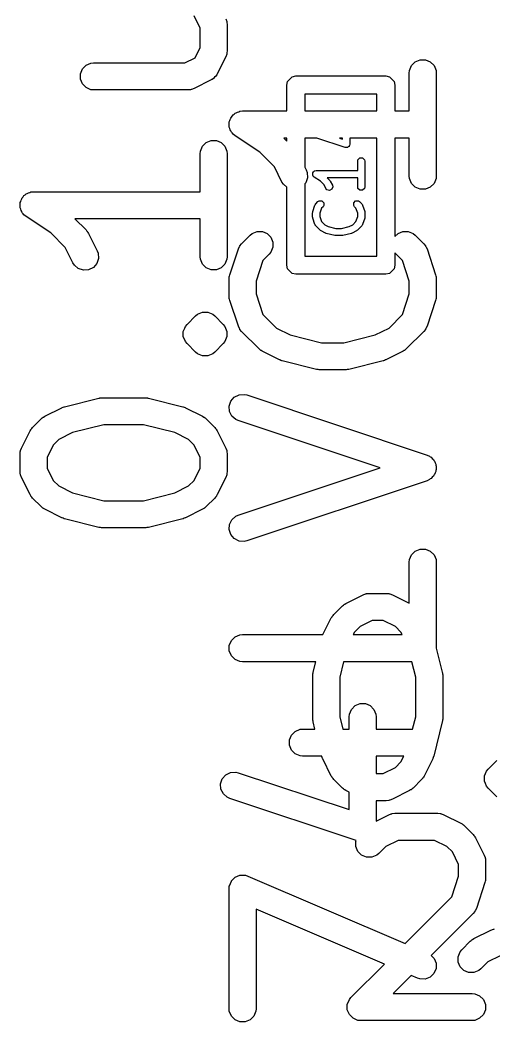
# Model space of a CAD drawing. Extents: x -2.36 to 2.12, y 0.28 to 4.05.
# Drawn here: x -2.3307 to -2.2272, y 3.4599 to 3.6788 of the extents above; entities that cross this region are included whole.
import ezdxf

# ---------------------------------------------------------------- set-up
doc = ezdxf.new("R2010")
doc.units = 0
doc.header["$MEASUREMENT"] = 0
doc.layers.add('BLACK', color=7, linetype='CONTINUOUS')

msp = doc.modelspace()

# ---------------------------------------------------------------- linework, layer by layer
at = {"layer": 'BLACK', "linetype": 'CONTINUOUS'}
for p, q in [((-2.29135, 3.67699), (-2.29269, 3.67969)), ((-2.28575, 3.67901), (-2.28555, 3.67847)), ((-2.28555, 3.67847), (-2.28554, 3.67836)), ((-2.28554, 3.67836), (-2.2855, 3.67827)), ((-2.2855, 3.67827), (-2.28544, 3.67769)), ((-2.29135, 3.67276), (-2.29135, 3.67699)), ((-2.28544, 3.67769), (-2.28544, 3.67207)), ((-2.29247, 3.67052), (-2.29135, 3.67276)), ((-2.28544, 3.67207), (-2.2855, 3.67149)), ((-2.29471, 3.66939), (-2.29247, 3.67052)), ((-2.28575, 3.67075), (-2.28763, 3.667)), ((-2.28555, 3.67129), (-2.28575, 3.67075)), ((-2.28554, 3.67139), (-2.28555, 3.67129)), ((-2.2855, 3.67149), (-2.28554, 3.67139)), ((-2.24518, 3.66883), (-2.24436, 3.66965)), ((-2.24436, 3.66965), (-2.2433, 3.67009)), ((-2.2433, 3.67009), (-2.24215, 3.67009)), ((-2.24215, 3.67009), (-2.24108, 3.66965)), ((-2.24108, 3.66965), (-2.24027, 3.66883)), ((-2.31754, 3.66702), (-2.31709, 3.66808)), ((-2.31709, 3.66808), (-2.31628, 3.6689)), ((-2.31628, 3.6689), (-2.31522, 3.66934)), ((-2.31522, 3.66934), (-2.31464, 3.66939)), ((-2.31464, 3.66939), (-2.29471, 3.66939)), ((-2.24568, 3.66719), (-2.24562, 3.66777)), ((-2.24562, 3.66777), (-2.24518, 3.66883)), ((-2.24027, 3.66883), (-2.23983, 3.66777)), ((-2.23983, 3.66777), (-2.23977, 3.66719)), ((-2.31754, 3.66587), (-2.31754, 3.66702)), ((-2.31709, 3.6648), (-2.31754, 3.66587)), ((-2.28895, 3.66568), (-2.2927, 3.6638)), ((-2.28885, 3.66574), (-2.28895, 3.66568)), ((-2.28881, 3.66575), (-2.28885, 3.66574)), ((-2.28875, 3.6658), (-2.28881, 3.66575)), ((-2.28846, 3.66598), (-2.28875, 3.6658)), ((-2.28821, 3.66626), (-2.28846, 3.66598)), ((-2.28794, 3.66651), (-2.28821, 3.66626)), ((-2.28775, 3.6668), (-2.28794, 3.66651)), ((-2.2877, 3.66685), (-2.28775, 3.6668)), ((-2.28769, 3.6669), (-2.2877, 3.66685)), ((-2.28763, 3.667), (-2.28769, 3.6669)), ((-2.27244, 3.66457), (-2.27229, 3.66532)), ((-2.27229, 3.66532), (-2.27123, 3.66639)), ((-2.27123, 3.66639), (-2.27047, 3.66654)), ((-2.27047, 3.66654), (-2.25079, 3.66654)), ((-2.25079, 3.66654), (-2.25003, 3.66639)), ((-2.25003, 3.66639), (-2.24897, 3.66532)), ((-2.24897, 3.66532), (-2.24882, 3.66457)), ((-2.24568, 3.6589), (-2.24568, 3.66719)), ((-2.23977, 3.66719), (-2.23977, 3.64469)), ((-2.31628, 3.66399), (-2.31709, 3.6648)), ((-2.31522, 3.66355), (-2.31628, 3.66399)), ((-2.31464, 3.66349), (-2.31522, 3.66355)), ((-2.29402, 3.66349), (-2.31464, 3.66349)), ((-2.29344, 3.66355), (-2.29402, 3.66349)), ((-2.29334, 3.66359), (-2.29344, 3.66355)), ((-2.29324, 3.66359), (-2.29334, 3.66359)), ((-2.2927, 3.6638), (-2.29324, 3.66359)), ((-2.27244, 3.6589), (-2.27244, 3.66457)), ((-2.24882, 3.66457), (-2.24882, 3.6589)), ((-2.2685, 3.6626), (-2.2685, 3.6589)), ((-2.25276, 3.6626), (-2.2685, 3.6626)), ((-2.25276, 3.6589), (-2.25276, 3.6626)), ((-2.28347, 3.65851), (-2.28323, 3.65867)), ((-2.28323, 3.65867), (-2.28294, 3.65873)), ((-2.28294, 3.65873), (-2.28267, 3.65884)), ((-2.28267, 3.65884), (-2.2821, 3.6589)), ((-2.2821, 3.6589), (-2.2821, 3.6589)), ((-2.2821, 3.6589), (-2.2821, 3.6589)), ((-2.2821, 3.6589), (-2.28209, 3.6589)), ((-2.28209, 3.6589), (-2.27244, 3.6589)), ((-2.2685, 3.6589), (-2.25276, 3.6589)), ((-2.24882, 3.6589), (-2.24568, 3.6589)), ((-2.28499, 3.65652), (-2.28488, 3.65679)), ((-2.28499, 3.65623), (-2.28499, 3.65652)), ((-2.28488, 3.65679), (-2.28482, 3.65707)), ((-2.28482, 3.65707), (-2.28466, 3.65731)), ((-2.28466, 3.65731), (-2.28455, 3.65758)), ((-2.28455, 3.65758), (-2.28434, 3.65779)), ((-2.28434, 3.65779), (-2.28418, 3.65803)), ((-2.28418, 3.65803), (-2.28394, 3.65819)), ((-2.28394, 3.65819), (-2.28373, 3.6584)), ((-2.28373, 3.6584), (-2.28347, 3.65851)), ((-2.28505, 3.65594), (-2.28499, 3.65623)), ((-2.28499, 3.65566), (-2.28505, 3.65594)), ((-2.28499, 3.65537), (-2.28499, 3.65566)), ((-2.28488, 3.6551), (-2.28499, 3.65537)), ((-2.28482, 3.65481), (-2.28488, 3.6551)), ((-2.28466, 3.65457), (-2.28482, 3.65481)), ((-2.28455, 3.6543), (-2.28466, 3.65457)), ((-2.28434, 3.6541), (-2.28455, 3.6543)), ((-2.29085, 3.65121), (-2.29003, 3.65202)), ((-2.29003, 3.65202), (-2.28897, 3.65246)), ((-2.28897, 3.65246), (-2.28782, 3.65246)), ((-2.28782, 3.65246), (-2.28675, 3.65202)), ((-2.28675, 3.65202), (-2.28594, 3.65121)), ((-2.28418, 3.65385), (-2.28434, 3.6541)), ((-2.28374, 3.65349), (-2.28418, 3.65385)), ((-2.28373, 3.65349), (-2.28374, 3.65349)), ((-2.27835, 3.6499), (-2.28373, 3.65349)), ((-2.28373, 3.65349), (-2.28373, 3.65349)), ((-2.28373, 3.65349), (-2.28373, 3.65349)), ((-2.27244, 3.65299), (-2.27309, 3.65299)), ((-2.27309, 3.65299), (-2.27244, 3.65234)), ((-2.27244, 3.65234), (-2.27244, 3.65299)), ((-2.26587, 3.65299), (-2.2685, 3.65299)), ((-2.2685, 3.65299), (-2.2685, 3.64661)), ((-2.25969, 3.65093), (-2.26587, 3.65299)), ((-2.26023, 3.65299), (-2.26089, 3.65299)), ((-2.26089, 3.65299), (-2.26023, 3.65277)), ((-2.26023, 3.65277), (-2.26023, 3.65299)), ((-2.25276, 3.65299), (-2.25865, 3.65299)), ((-2.25865, 3.65299), (-2.25865, 3.65168)), ((-2.25276, 3.62717), (-2.25276, 3.65299)), ((-2.24568, 3.65299), (-2.24882, 3.65299)), ((-2.24882, 3.65299), (-2.24882, 3.63145)), ((-2.24568, 3.64469), (-2.24568, 3.65299)), ((-2.29135, 3.64957), (-2.29129, 3.65014)), ((-2.29129, 3.65014), (-2.29085, 3.65121)), ((-2.28594, 3.65121), (-2.2855, 3.65014)), ((-2.2855, 3.65014), (-2.28544, 3.64957)), ((-2.27515, 3.64669), (-2.27835, 3.6499)), ((-2.25938, 3.65089), (-2.25969, 3.65093)), ((-2.25927, 3.65095), (-2.25938, 3.65089)), ((-2.25914, 3.65095), (-2.25927, 3.65095)), ((-2.25901, 3.65108), (-2.25914, 3.65095)), ((-2.25884, 3.65116), (-2.25901, 3.65108)), ((-2.2588, 3.65128), (-2.25884, 3.65116)), ((-2.25871, 3.65138), (-2.2588, 3.65128)), ((-2.25865, 3.65168), (-2.25871, 3.65138)), ((-2.29135, 3.64127), (-2.29135, 3.64957)), ((-2.28544, 3.64957), (-2.28544, 3.62707)), ((-2.25695, 3.64793), (-2.25689, 3.64823)), ((-2.25695, 3.6459), (-2.25695, 3.64793)), ((-2.25689, 3.64823), (-2.25646, 3.64866)), ((-2.25646, 3.64866), (-2.25586, 3.64866)), ((-2.25586, 3.64866), (-2.25543, 3.64823)), ((-2.25543, 3.64823), (-2.25537, 3.64793)), ((-2.25537, 3.64793), (-2.25537, 3.6423)), ((-2.27349, 3.64337), (-2.27515, 3.64669)), ((-2.2685, 3.64661), (-2.2682, 3.64601)), ((-2.2682, 3.64601), (-2.268, 3.64547)), ((-2.268, 3.64547), (-2.26792, 3.64433)), ((-2.26673, 3.64542), (-2.26657, 3.64558)), ((-2.26657, 3.64558), (-2.26644, 3.64577)), ((-2.26644, 3.64577), (-2.26636, 3.64579)), ((-2.26636, 3.64579), (-2.2663, 3.64584)), ((-2.2663, 3.64584), (-2.266, 3.6459)), ((-2.266, 3.6459), (-2.25695, 3.6459)), ((-2.27318, 3.64288), (-2.27349, 3.64337)), ((-2.26792, 3.64433), (-2.26828, 3.64323)), ((-2.26677, 3.64527), (-2.26673, 3.64534)), ((-2.26673, 3.64504), (-2.26677, 3.64527)), ((-2.26673, 3.64534), (-2.26673, 3.64542)), ((-2.26673, 3.64481), (-2.26673, 3.64504)), ((-2.26667, 3.64476), (-2.26673, 3.64481)), ((-2.26666, 3.64468), (-2.26667, 3.64476)), ((-2.26644, 3.64446), (-2.26666, 3.64468)), ((-2.2651, 3.64357), (-2.26644, 3.64446)), ((-2.2643, 3.64278), (-2.2651, 3.64357)), ((-2.25695, 3.64433), (-2.26363, 3.64433)), ((-2.26363, 3.64433), (-2.2631, 3.6438)), ((-2.2631, 3.6438), (-2.26303, 3.64369)), ((-2.26303, 3.64369), (-2.26295, 3.64359)), ((-2.26295, 3.64359), (-2.26248, 3.64266)), ((-2.25695, 3.6423), (-2.25695, 3.64433)), ((-2.24562, 3.64412), (-2.24568, 3.64469)), ((-2.24518, 3.64305), (-2.24562, 3.64412)), ((-2.23983, 3.64412), (-2.24027, 3.64305)), ((-2.23977, 3.64469), (-2.23983, 3.64412)), ((-2.32914, 3.64089), (-2.3289, 3.64105)), ((-2.3289, 3.64105), (-2.32861, 3.6411)), ((-2.32861, 3.6411), (-2.32834, 3.64122)), ((-2.32834, 3.64122), (-2.32777, 3.64127)), ((-2.32777, 3.64127), (-2.32777, 3.64127)), ((-2.32777, 3.64127), (-2.32777, 3.64127)), ((-2.32777, 3.64127), (-2.32776, 3.64127)), ((-2.32776, 3.64127), (-2.29135, 3.64127)), ((-2.27244, 3.64224), (-2.27318, 3.64288)), ((-2.27244, 3.6252), (-2.27244, 3.64224)), ((-2.26828, 3.64323), (-2.2685, 3.64297)), ((-2.2685, 3.64297), (-2.2685, 3.62717)), ((-2.26389, 3.64195), (-2.2643, 3.64278)), ((-2.2637, 3.64171), (-2.26389, 3.64195)), ((-2.26313, 3.64152), (-2.2637, 3.64171)), ((-2.26259, 3.64179), (-2.26313, 3.64152)), ((-2.2624, 3.64236), (-2.26259, 3.64179)), ((-2.26248, 3.64266), (-2.2624, 3.64236)), ((-2.25689, 3.642), (-2.25695, 3.6423)), ((-2.25646, 3.64158), (-2.25689, 3.642)), ((-2.25586, 3.64158), (-2.25646, 3.64158)), ((-2.25543, 3.642), (-2.25586, 3.64158)), ((-2.25537, 3.6423), (-2.25543, 3.642)), ((-2.24436, 3.64224), (-2.24518, 3.64305)), ((-2.2433, 3.6418), (-2.24436, 3.64224)), ((-2.24215, 3.6418), (-2.2433, 3.6418)), ((-2.24108, 3.64224), (-2.24215, 3.6418)), ((-2.24027, 3.64305), (-2.24108, 3.64224)), ((-2.33066, 3.6389), (-2.33055, 3.63916)), ((-2.33066, 3.6386), (-2.33066, 3.6389)), ((-2.33055, 3.63916), (-2.33049, 3.63945)), ((-2.33049, 3.63945), (-2.33033, 3.63969)), ((-2.33033, 3.63969), (-2.33022, 3.63996)), ((-2.33022, 3.63996), (-2.33001, 3.64017)), ((-2.33001, 3.64017), (-2.32985, 3.64041)), ((-2.32985, 3.64041), (-2.32961, 3.64057)), ((-2.32961, 3.64057), (-2.3294, 3.64078)), ((-2.3294, 3.64078), (-2.32914, 3.64089)), ((-2.26609, 3.63864), (-2.26562, 3.63911)), ((-2.26562, 3.63911), (-2.26536, 3.63928)), ((-2.26536, 3.63928), (-2.26476, 3.63928)), ((-2.26476, 3.63928), (-2.26434, 3.63886)), ((-2.25782, 3.63886), (-2.2574, 3.63928)), ((-2.2574, 3.63928), (-2.25679, 3.63928)), ((-2.25679, 3.63928), (-2.25654, 3.63911)), ((-2.25654, 3.63911), (-2.25607, 3.63864)), ((-2.33072, 3.63832), (-2.33066, 3.6386)), ((-2.33066, 3.63803), (-2.33072, 3.63832)), ((-2.33066, 3.63774), (-2.33066, 3.63803)), ((-2.33055, 3.63747), (-2.33066, 3.63774)), ((-2.33049, 3.63719), (-2.33055, 3.63747)), ((-2.33033, 3.63695), (-2.33049, 3.63719)), ((-2.33022, 3.63668), (-2.33033, 3.63695)), ((-2.33001, 3.63647), (-2.33022, 3.63668)), ((-2.26679, 3.63668), (-2.26676, 3.6368)), ((-2.26679, 3.63574), (-2.26679, 3.63668)), ((-2.26676, 3.6368), (-2.26675, 3.63693)), ((-2.26675, 3.63693), (-2.26628, 3.63833)), ((-2.26628, 3.63833), (-2.26626, 3.63837)), ((-2.26626, 3.63839), (-2.26619, 3.63849)), ((-2.26626, 3.63837), (-2.26626, 3.63839)), ((-2.26619, 3.63849), (-2.26613, 3.6386)), ((-2.26613, 3.6386), (-2.26611, 3.63861)), ((-2.26611, 3.63861), (-2.26609, 3.63864)), ((-2.26484, 3.63766), (-2.26521, 3.63655)), ((-2.26451, 3.638), (-2.26484, 3.63766)), ((-2.26434, 3.63825), (-2.26451, 3.638)), ((-2.26434, 3.63886), (-2.26434, 3.63825)), ((-2.25782, 3.63825), (-2.25782, 3.63886)), ((-2.25765, 3.638), (-2.25782, 3.63825)), ((-2.25732, 3.63766), (-2.25765, 3.638)), ((-2.25695, 3.63655), (-2.25732, 3.63766)), ((-2.25607, 3.63864), (-2.25605, 3.63861)), ((-2.25605, 3.63861), (-2.25603, 3.6386)), ((-2.25603, 3.6386), (-2.25597, 3.63849)), ((-2.25597, 3.63849), (-2.2559, 3.63839)), ((-2.2559, 3.63839), (-2.2559, 3.63837)), ((-2.2559, 3.63837), (-2.25588, 3.63833)), ((-2.25588, 3.63833), (-2.25541, 3.63693)), ((-2.25541, 3.63693), (-2.2554, 3.6368)), ((-2.2554, 3.6368), (-2.25537, 3.63668)), ((-2.25537, 3.63668), (-2.25537, 3.63574)), ((-2.32985, 3.63623), (-2.33001, 3.63647)), ((-2.32941, 3.63587), (-2.32985, 3.63623)), ((-2.3294, 3.63587), (-2.32941, 3.63587)), ((-2.3294, 3.63586), (-2.3294, 3.63587)), ((-2.32402, 3.63228), (-2.3294, 3.63586)), ((-2.3294, 3.63586), (-2.3294, 3.63586)), ((-2.29135, 3.63537), (-2.31876, 3.63537)), ((-2.31876, 3.63537), (-2.3163, 3.63291)), ((-2.29135, 3.62707), (-2.29135, 3.63537)), ((-2.26676, 3.63562), (-2.26679, 3.63574)), ((-2.26675, 3.63549), (-2.26676, 3.63562)), ((-2.26628, 3.63409), (-2.26675, 3.63549)), ((-2.26521, 3.63655), (-2.26521, 3.63587)), ((-2.26521, 3.63587), (-2.26484, 3.63476)), ((-2.26484, 3.63476), (-2.26413, 3.63405)), ((-2.25803, 3.63405), (-2.25732, 3.63476)), ((-2.25732, 3.63476), (-2.25695, 3.63587)), ((-2.25695, 3.63587), (-2.25695, 3.63655)), ((-2.25541, 3.63549), (-2.25588, 3.63409)), ((-2.2554, 3.63562), (-2.25541, 3.63549)), ((-2.25537, 3.63574), (-2.2554, 3.63562)), ((-2.3163, 3.63291), (-2.31612, 3.63268)), ((-2.31612, 3.63268), (-2.31606, 3.63263)), ((-2.31606, 3.63263), (-2.316, 3.63254)), ((-2.316, 3.63254), (-2.31593, 3.63246)), ((-2.31593, 3.63246), (-2.3159, 3.63239)), ((-2.3159, 3.63239), (-2.31575, 3.63214)), ((-2.27998, 3.63215), (-2.27892, 3.63259)), ((-2.27892, 3.63259), (-2.27777, 3.63259)), ((-2.27777, 3.63259), (-2.2767, 3.63215)), ((-2.26626, 3.63405), (-2.26628, 3.63409)), ((-2.26626, 3.63404), (-2.26626, 3.63405)), ((-2.26619, 3.63393), (-2.26626, 3.63404)), ((-2.26613, 3.63382), (-2.26619, 3.63393)), ((-2.26611, 3.63381), (-2.26613, 3.63382)), ((-2.26609, 3.63378), (-2.26611, 3.63381)), ((-2.26515, 3.63284), (-2.26609, 3.63378)), ((-2.26505, 3.63277), (-2.26515, 3.63284)), ((-2.26495, 3.63269), (-2.26505, 3.63277)), ((-2.26401, 3.63223), (-2.26495, 3.63269)), ((-2.26413, 3.63405), (-2.26338, 3.63367)), ((-2.26338, 3.63367), (-2.26169, 3.63325)), ((-2.26169, 3.63325), (-2.26047, 3.63325)), ((-2.26047, 3.63325), (-2.25878, 3.63367)), ((-2.25878, 3.63367), (-2.25803, 3.63405)), ((-2.25721, 3.63269), (-2.25815, 3.63223)), ((-2.25711, 3.63277), (-2.25721, 3.63269)), ((-2.25701, 3.63284), (-2.25711, 3.63277)), ((-2.25607, 3.63378), (-2.25701, 3.63284)), ((-2.25605, 3.63381), (-2.25607, 3.63378)), ((-2.25603, 3.63382), (-2.25605, 3.63381)), ((-2.25597, 3.63393), (-2.25603, 3.63382)), ((-2.2559, 3.63404), (-2.25597, 3.63393)), ((-2.25588, 3.63409), (-2.2559, 3.63405)), ((-2.2559, 3.63405), (-2.2559, 3.63404)), ((-2.24811, 3.63215), (-2.24705, 3.63259)), ((-2.24705, 3.63259), (-2.2459, 3.63259)), ((-2.2459, 3.63259), (-2.24483, 3.63215)), ((-2.32082, 3.62907), (-2.32402, 3.63228)), ((-2.31575, 3.63214), (-2.31387, 3.62839)), ((-2.28231, 3.62991), (-2.28043, 3.63178)), ((-2.28043, 3.63178), (-2.27998, 3.63215)), ((-2.2767, 3.63215), (-2.27589, 3.63134)), ((-2.27589, 3.63134), (-2.27545, 3.63027)), ((-2.27545, 3.63027), (-2.27545, 3.62912)), ((-2.26393, 3.6322), (-2.26401, 3.63223)), ((-2.26385, 3.63217), (-2.26393, 3.6322)), ((-2.26197, 3.6317), (-2.26385, 3.63217)), ((-2.26188, 3.63169), (-2.26197, 3.6317)), ((-2.26178, 3.63167), (-2.26188, 3.63169)), ((-2.26038, 3.63167), (-2.26178, 3.63167)), ((-2.26028, 3.63169), (-2.26038, 3.63167)), ((-2.26019, 3.6317), (-2.26028, 3.63169)), ((-2.25831, 3.63217), (-2.26019, 3.6317)), ((-2.25823, 3.6322), (-2.25831, 3.63217)), ((-2.25815, 3.63223), (-2.25823, 3.6322)), ((-2.24882, 3.63145), (-2.24811, 3.63215)), ((-2.24483, 3.63215), (-2.24439, 3.63178)), ((-2.24439, 3.63178), (-2.24251, 3.62991)), ((-2.31916, 3.62575), (-2.32082, 3.62907)), ((-2.31387, 3.62839), (-2.31367, 3.62785)), ((-2.2849, 3.62313), (-2.28302, 3.62876)), ((-2.28302, 3.62876), (-2.28278, 3.62928)), ((-2.28278, 3.62928), (-2.28271, 3.62936)), ((-2.28271, 3.62936), (-2.28267, 3.62946)), ((-2.28267, 3.62946), (-2.28231, 3.62991)), ((-2.27589, 3.62806), (-2.27626, 3.62761)), ((-2.27545, 3.62912), (-2.27589, 3.62806)), ((-2.24856, 3.62761), (-2.24882, 3.62792)), ((-2.24882, 3.62792), (-2.24882, 3.6252)), ((-2.24251, 3.62991), (-2.24214, 3.62946)), ((-2.24214, 3.62946), (-2.2421, 3.62936)), ((-2.2421, 3.62936), (-2.24203, 3.62928)), ((-2.24203, 3.62928), (-2.2418, 3.62876)), ((-2.2418, 3.62876), (-2.23992, 3.62313)), ((-2.31885, 3.62526), (-2.31916, 3.62575)), ((-2.31358, 3.6267), (-2.31395, 3.62561)), ((-2.31367, 3.62785), (-2.31358, 3.6267)), ((-2.29129, 3.6265), (-2.29135, 3.62707)), ((-2.29085, 3.62543), (-2.29129, 3.6265)), ((-2.2855, 3.6265), (-2.28594, 3.62543)), ((-2.28544, 3.62707), (-2.2855, 3.6265)), ((-2.27764, 3.62623), (-2.27914, 3.62172)), ((-2.27626, 3.62761), (-2.27764, 3.62623)), ((-2.2685, 3.62717), (-2.25276, 3.62717)), ((-2.24718, 3.62623), (-2.24856, 3.62761)), ((-2.24568, 3.62172), (-2.24718, 3.62623)), ((-2.31798, 3.62451), (-2.31885, 3.62526)), ((-2.31688, 3.62414), (-2.31798, 3.62451)), ((-2.31573, 3.62422), (-2.31688, 3.62414)), ((-2.3147, 3.62474), (-2.31573, 3.62422)), ((-2.31395, 3.62561), (-2.3147, 3.62474)), ((-2.29003, 3.62462), (-2.29085, 3.62543)), ((-2.28897, 3.62418), (-2.29003, 3.62462)), ((-2.28782, 3.62418), (-2.28897, 3.62418)), ((-2.28675, 3.62462), (-2.28782, 3.62418)), ((-2.28594, 3.62543), (-2.28675, 3.62462)), ((-2.27229, 3.62444), (-2.27244, 3.6252)), ((-2.27123, 3.62338), (-2.27229, 3.62444)), ((-2.24897, 3.62444), (-2.25003, 3.62338)), ((-2.24882, 3.6252), (-2.24897, 3.62444)), ((-2.28505, 3.6222), (-2.28502, 3.62249)), ((-2.28505, 3.61845), (-2.28505, 3.6222)), ((-2.28502, 3.62257), (-2.285, 3.62267)), ((-2.28502, 3.62249), (-2.28502, 3.62257)), ((-2.285, 3.62267), (-2.28499, 3.62277)), ((-2.28499, 3.62277), (-2.28496, 3.62285)), ((-2.28496, 3.62285), (-2.2849, 3.62313)), ((-2.27914, 3.62172), (-2.27914, 3.61893)), ((-2.27047, 3.62323), (-2.27123, 3.62338)), ((-2.25079, 3.62323), (-2.27047, 3.62323)), ((-2.25003, 3.62338), (-2.25079, 3.62323)), ((-2.24568, 3.61893), (-2.24568, 3.62172)), ((-2.23992, 3.62313), (-2.23986, 3.62285)), ((-2.23986, 3.62285), (-2.23983, 3.62277)), ((-2.23983, 3.62277), (-2.23982, 3.62267)), ((-2.23982, 3.62267), (-2.23979, 3.62257)), ((-2.23979, 3.62257), (-2.2398, 3.62249)), ((-2.2398, 3.62249), (-2.23977, 3.6222)), ((-2.23977, 3.6222), (-2.23977, 3.61845)), ((-2.28502, 3.61816), (-2.28505, 3.61845)), ((-2.28502, 3.61808), (-2.28502, 3.61816)), ((-2.285, 3.61798), (-2.28502, 3.61808)), ((-2.28499, 3.61787), (-2.285, 3.61798)), ((-2.28496, 3.6178), (-2.28499, 3.61787)), ((-2.2849, 3.61751), (-2.28496, 3.6178)), ((-2.28302, 3.61189), (-2.2849, 3.61751)), ((-2.27914, 3.61893), (-2.27764, 3.61442)), ((-2.24718, 3.61442), (-2.24568, 3.61893)), ((-2.23992, 3.61751), (-2.2418, 3.61189)), ((-2.23986, 3.6178), (-2.23992, 3.61751)), ((-2.23983, 3.61787), (-2.23986, 3.6178)), ((-2.23982, 3.61798), (-2.23983, 3.61787)), ((-2.23979, 3.61808), (-2.23982, 3.61798)), ((-2.23977, 3.61845), (-2.2398, 3.61816)), ((-2.2398, 3.61816), (-2.23979, 3.61808)), ((-2.29191, 3.61453), (-2.29084, 3.61497)), ((-2.29084, 3.61497), (-2.28969, 3.61497)), ((-2.28969, 3.61497), (-2.28863, 3.61453)), ((-2.29423, 3.61229), (-2.29236, 3.61416)), ((-2.29236, 3.61416), (-2.29191, 3.61453)), ((-2.28863, 3.61453), (-2.28863, 3.61453)), ((-2.28863, 3.61453), (-2.28818, 3.61416)), ((-2.28818, 3.61416), (-2.28631, 3.61229)), ((-2.27764, 3.61442), (-2.27472, 3.6115)), ((-2.2501, 3.6115), (-2.24718, 3.61442)), ((-2.29504, 3.61077), (-2.29474, 3.6115)), ((-2.29504, 3.60962), (-2.29504, 3.61077)), ((-2.29474, 3.6115), (-2.2946, 3.61184)), ((-2.2946, 3.61184), (-2.29423, 3.61229)), ((-2.2946, 3.61184), (-2.2946, 3.61184)), ((-2.28631, 3.61229), (-2.28594, 3.61184)), ((-2.28594, 3.61184), (-2.2858, 3.6115)), ((-2.2858, 3.6115), (-2.2855, 3.61077)), ((-2.2855, 3.61077), (-2.2855, 3.60962)), ((-2.28278, 3.61136), (-2.28302, 3.61189)), ((-2.28271, 3.61128), (-2.28278, 3.61136)), ((-2.28267, 3.61118), (-2.28271, 3.61128)), ((-2.28231, 3.61074), (-2.28267, 3.61118)), ((-2.27856, 3.60699), (-2.28231, 3.61074)), ((-2.27472, 3.6115), (-2.27169, 3.60999)), ((-2.25313, 3.60999), (-2.2501, 3.6115)), ((-2.24251, 3.61074), (-2.24626, 3.60699)), ((-2.24214, 3.61118), (-2.24251, 3.61074)), ((-2.2421, 3.61128), (-2.24214, 3.61118)), ((-2.24203, 3.61136), (-2.2421, 3.61128)), ((-2.2418, 3.61189), (-2.24203, 3.61136)), ((-2.2946, 3.60856), (-2.29504, 3.60962)), ((-2.29423, 3.60811), (-2.2946, 3.60856)), ((-2.2946, 3.60856), (-2.2946, 3.60856)), ((-2.28594, 3.60856), (-2.28631, 3.60811)), ((-2.2855, 3.60962), (-2.28594, 3.60856)), ((-2.27169, 3.60999), (-2.26486, 3.60828)), ((-2.26486, 3.60828), (-2.25996, 3.60828)), ((-2.25996, 3.60828), (-2.25313, 3.60999)), ((-2.29236, 3.60624), (-2.29423, 3.60811)), ((-2.29191, 3.60587), (-2.29236, 3.60624)), ((-2.28818, 3.60624), (-2.28863, 3.60587)), ((-2.28631, 3.60811), (-2.28818, 3.60624)), ((-2.27833, 3.6068), (-2.27856, 3.60699)), ((-2.27828, 3.60674), (-2.27833, 3.6068)), ((-2.27819, 3.60669), (-2.27828, 3.60674)), ((-2.27811, 3.60662), (-2.27819, 3.60669)), ((-2.27804, 3.60659), (-2.27811, 3.60662)), ((-2.27779, 3.60643), (-2.27804, 3.60659)), ((-2.27404, 3.60456), (-2.27779, 3.60643)), ((-2.24703, 3.60643), (-2.25078, 3.60456)), ((-2.24678, 3.60659), (-2.24703, 3.60643)), ((-2.24671, 3.60662), (-2.24678, 3.60659)), ((-2.24663, 3.60669), (-2.24671, 3.60662)), ((-2.24654, 3.60674), (-2.24663, 3.60669)), ((-2.24649, 3.6068), (-2.24654, 3.60674)), ((-2.24626, 3.60699), (-2.24649, 3.6068)), ((-2.29084, 3.60543), (-2.29191, 3.60587)), ((-2.28969, 3.60543), (-2.29084, 3.60543)), ((-2.28863, 3.60587), (-2.28969, 3.60543)), ((-2.274, 3.60454), (-2.27404, 3.60456)), ((-2.27398, 3.60453), (-2.274, 3.60454)), ((-2.27374, 3.60444), (-2.27398, 3.60453)), ((-2.2735, 3.60435), (-2.27374, 3.60444)), ((-2.27348, 3.60435), (-2.2735, 3.60435)), ((-2.27344, 3.60433), (-2.27348, 3.60435)), ((-2.26594, 3.60246), (-2.27344, 3.60433)), ((-2.25138, 3.60433), (-2.25888, 3.60246)), ((-2.25134, 3.60435), (-2.25138, 3.60433)), ((-2.25132, 3.60435), (-2.25134, 3.60435)), ((-2.25108, 3.60444), (-2.25132, 3.60435)), ((-2.25084, 3.60453), (-2.25108, 3.60444)), ((-2.25082, 3.60454), (-2.25084, 3.60453)), ((-2.25078, 3.60456), (-2.25082, 3.60454)), ((-2.26584, 3.60244), (-2.26594, 3.60246)), ((-2.2658, 3.60243), (-2.26584, 3.60244)), ((-2.26558, 3.60241), (-2.2658, 3.60243)), ((-2.26536, 3.60238), (-2.26558, 3.60241)), ((-2.26532, 3.60238), (-2.26536, 3.60238)), ((-2.26522, 3.60237), (-2.26532, 3.60238)), ((-2.2596, 3.60237), (-2.26522, 3.60237)), ((-2.2595, 3.60238), (-2.2596, 3.60237)), ((-2.25945, 3.60238), (-2.2595, 3.60238)), ((-2.25924, 3.60241), (-2.25945, 3.60238)), ((-2.25902, 3.60243), (-2.25924, 3.60241)), ((-2.25898, 3.60244), (-2.25902, 3.60243)), ((-2.25888, 3.60246), (-2.25898, 3.60244)), ((-2.32098, 3.59432), (-2.31348, 3.59619)), ((-2.31348, 3.59619), (-2.31338, 3.59621)), ((-2.31338, 3.59621), (-2.31334, 3.59622)), ((-2.31334, 3.59622), (-2.31312, 3.59624)), ((-2.31312, 3.59624), (-2.31291, 3.59628)), ((-2.31291, 3.59628), (-2.31287, 3.59627)), ((-2.31287, 3.59627), (-2.31276, 3.59628)), ((-2.31276, 3.59628), (-2.30339, 3.59628)), ((-2.30339, 3.59628), (-2.30329, 3.59627)), ((-2.30329, 3.59627), (-2.30325, 3.59628)), ((-2.30325, 3.59628), (-2.30303, 3.59624)), ((-2.30303, 3.59624), (-2.30282, 3.59622)), ((-2.30282, 3.59622), (-2.30277, 3.59621)), ((-2.30277, 3.59621), (-2.30267, 3.59619)), ((-2.30267, 3.59619), (-2.29518, 3.59432)), ((-2.28502, 3.59445), (-2.28466, 3.59554)), ((-2.28466, 3.59554), (-2.2839, 3.59641)), ((-2.2839, 3.59641), (-2.28287, 3.59692)), ((-2.28287, 3.59692), (-2.28172, 3.59701)), ((-2.28172, 3.59701), (-2.28116, 3.59688)), ((-2.28116, 3.59688), (-2.24179, 3.58375)), ((-2.32533, 3.59222), (-2.32158, 3.59409)), ((-2.32158, 3.59409), (-2.32154, 3.59411)), ((-2.32154, 3.59411), (-2.32153, 3.59412)), ((-2.32153, 3.59412), (-2.32128, 3.59421)), ((-2.32128, 3.59421), (-2.32104, 3.5943)), ((-2.32104, 3.5943), (-2.32102, 3.5943)), ((-2.32102, 3.5943), (-2.32098, 3.59432)), ((-2.29518, 3.59432), (-2.29513, 3.5943)), ((-2.29513, 3.5943), (-2.29511, 3.5943)), ((-2.29511, 3.5943), (-2.29487, 3.59421)), ((-2.29487, 3.59421), (-2.29463, 3.59412)), ((-2.29463, 3.59412), (-2.29461, 3.59411)), ((-2.29461, 3.59411), (-2.29457, 3.59409)), ((-2.29457, 3.59409), (-2.29082, 3.59222)), ((-2.28494, 3.5933), (-2.28502, 3.59445)), ((-2.28443, 3.59227), (-2.28494, 3.5933)), ((-2.32798, 3.58979), (-2.3261, 3.59166)), ((-2.3261, 3.59166), (-2.32588, 3.59185)), ((-2.32588, 3.59185), (-2.32582, 3.59191)), ((-2.32582, 3.59191), (-2.32573, 3.59197)), ((-2.32573, 3.59197), (-2.32565, 3.59203)), ((-2.32565, 3.59203), (-2.32558, 3.59206)), ((-2.32558, 3.59206), (-2.32533, 3.59222)), ((-2.29082, 3.59222), (-2.29057, 3.59206)), ((-2.29057, 3.59206), (-2.2905, 3.59203)), ((-2.2905, 3.59203), (-2.29042, 3.59197)), ((-2.29042, 3.59197), (-2.29033, 3.59191)), ((-2.29033, 3.59191), (-2.29028, 3.59185)), ((-2.29028, 3.59185), (-2.29005, 3.59166)), ((-2.29005, 3.59166), (-2.28818, 3.58979)), ((-2.28356, 3.59151), (-2.28443, 3.59227)), ((-2.28303, 3.59127), (-2.28356, 3.59151)), ((-2.25206, 3.58095), (-2.28303, 3.59127)), ((-2.3304, 3.58527), (-2.32853, 3.58902)), ((-2.32853, 3.58902), (-2.32837, 3.58927)), ((-2.32837, 3.58927), (-2.32834, 3.58934)), ((-2.32834, 3.58934), (-2.32828, 3.58942)), ((-2.32828, 3.58942), (-2.32822, 3.58951)), ((-2.32822, 3.58951), (-2.32816, 3.58956)), ((-2.32816, 3.58956), (-2.32798, 3.58979)), ((-2.31923, 3.58867), (-2.32226, 3.58715)), ((-2.3124, 3.59037), (-2.31923, 3.58867)), ((-2.30375, 3.59037), (-2.3124, 3.59037)), ((-2.29692, 3.58867), (-2.30375, 3.59037)), ((-2.29389, 3.58715), (-2.29692, 3.58867)), ((-2.28818, 3.58979), (-2.28799, 3.58956)), ((-2.28799, 3.58956), (-2.28794, 3.58951)), ((-2.28794, 3.58951), (-2.28788, 3.58942)), ((-2.28788, 3.58942), (-2.28781, 3.58934)), ((-2.28781, 3.58934), (-2.28778, 3.58927)), ((-2.28778, 3.58927), (-2.28763, 3.58902)), ((-2.28763, 3.58902), (-2.28575, 3.58527)), ((-2.32226, 3.58715), (-2.32346, 3.58595)), ((-2.29269, 3.58595), (-2.29389, 3.58715)), ((-2.33072, 3.58395), (-2.33066, 3.58453)), ((-2.33066, 3.58453), (-2.33062, 3.58463)), ((-2.33062, 3.58463), (-2.33061, 3.58473)), ((-2.33061, 3.58473), (-2.3304, 3.58527)), ((-2.32346, 3.58595), (-2.32481, 3.58325)), ((-2.29135, 3.58325), (-2.29269, 3.58595)), ((-2.28575, 3.58527), (-2.28555, 3.58473)), ((-2.28555, 3.58473), (-2.28554, 3.58463)), ((-2.28554, 3.58463), (-2.2855, 3.58453)), ((-2.2855, 3.58453), (-2.28544, 3.58395)), ((-2.33072, 3.5802), (-2.33072, 3.58395)), ((-2.32481, 3.58325), (-2.32481, 3.5809)), ((-2.29135, 3.5809), (-2.29135, 3.58325)), ((-2.28544, 3.58395), (-2.28544, 3.5802)), ((-2.24179, 3.58375), (-2.24126, 3.58352)), ((-2.24126, 3.58352), (-2.2411, 3.58338)), ((-2.2411, 3.58338), (-2.24091, 3.58329)), ((-2.24091, 3.58329), (-2.24067, 3.58301)), ((-2.24067, 3.58301), (-2.24039, 3.58276)), ((-2.24039, 3.58276), (-2.2403, 3.58257)), ((-2.2403, 3.58257), (-2.24016, 3.58241)), ((-2.24016, 3.58241), (-2.24004, 3.58206)), ((-2.24004, 3.58206), (-2.23988, 3.58173)), ((-2.33066, 3.57963), (-2.33072, 3.5802)), ((-2.32481, 3.5809), (-2.32346, 3.5782)), ((-2.29269, 3.5782), (-2.29135, 3.5809)), ((-2.28544, 3.5802), (-2.2855, 3.57963)), ((-2.28303, 3.57063), (-2.25206, 3.58095)), ((-2.24004, 3.57984), (-2.24016, 3.57949)), ((-2.23988, 3.58017), (-2.24004, 3.57984)), ((-2.23988, 3.58173), (-2.23986, 3.58152)), ((-2.23986, 3.58038), (-2.23988, 3.58017)), ((-2.23986, 3.58152), (-2.23979, 3.58132)), ((-2.23979, 3.58058), (-2.23986, 3.58038)), ((-2.23979, 3.58132), (-2.23982, 3.58095)), ((-2.23982, 3.58095), (-2.23979, 3.58058)), ((-2.33062, 3.57953), (-2.33066, 3.57963)), ((-2.33061, 3.57942), (-2.33062, 3.57953)), ((-2.3304, 3.57888), (-2.33061, 3.57942)), ((-2.32853, 3.57513), (-2.3304, 3.57888)), ((-2.32346, 3.5782), (-2.32226, 3.577)), ((-2.29389, 3.577), (-2.29269, 3.5782)), ((-2.28575, 3.57888), (-2.28763, 3.57513)), ((-2.28555, 3.57942), (-2.28575, 3.57888)), ((-2.28554, 3.57953), (-2.28555, 3.57942)), ((-2.2855, 3.57963), (-2.28554, 3.57953)), ((-2.24179, 3.57815), (-2.28116, 3.56503)), ((-2.24126, 3.57839), (-2.24179, 3.57815)), ((-2.2411, 3.57853), (-2.24126, 3.57839)), ((-2.24091, 3.57862), (-2.2411, 3.57853)), ((-2.24067, 3.5789), (-2.24091, 3.57862)), ((-2.24039, 3.57914), (-2.24067, 3.5789)), ((-2.2403, 3.57933), (-2.24039, 3.57914)), ((-2.24016, 3.57949), (-2.2403, 3.57933)), ((-2.32226, 3.577), (-2.31923, 3.57549)), ((-2.31923, 3.57549), (-2.3124, 3.57378)), ((-2.30375, 3.57378), (-2.29692, 3.57549)), ((-2.29692, 3.57549), (-2.29389, 3.577)), ((-2.32837, 3.57488), (-2.32853, 3.57513)), ((-2.32834, 3.57481), (-2.32837, 3.57488)), ((-2.32828, 3.57473), (-2.32834, 3.57481)), ((-2.32822, 3.57464), (-2.32828, 3.57473)), ((-2.32816, 3.57459), (-2.32822, 3.57464)), ((-2.32798, 3.57437), (-2.32816, 3.57459)), ((-2.3261, 3.57249), (-2.32798, 3.57437)), ((-2.3124, 3.57378), (-2.30375, 3.57378)), ((-2.28818, 3.57437), (-2.29005, 3.57249)), ((-2.28799, 3.57459), (-2.28818, 3.57437)), ((-2.28794, 3.57464), (-2.28799, 3.57459)), ((-2.28788, 3.57473), (-2.28794, 3.57464)), ((-2.28781, 3.57481), (-2.28788, 3.57473)), ((-2.28778, 3.57488), (-2.28781, 3.57481)), ((-2.28763, 3.57513), (-2.28778, 3.57488)), ((-2.32588, 3.5723), (-2.3261, 3.57249)), ((-2.32582, 3.57225), (-2.32588, 3.5723)), ((-2.32573, 3.57219), (-2.32582, 3.57225)), ((-2.32565, 3.57212), (-2.32573, 3.57219)), ((-2.32558, 3.57209), (-2.32565, 3.57212)), ((-2.32533, 3.57194), (-2.32558, 3.57209)), ((-2.32158, 3.57006), (-2.32533, 3.57194)), ((-2.29082, 3.57194), (-2.29457, 3.57006)), ((-2.29057, 3.57209), (-2.29082, 3.57194)), ((-2.2905, 3.57212), (-2.29057, 3.57209)), ((-2.29042, 3.57219), (-2.2905, 3.57212)), ((-2.29033, 3.57225), (-2.29042, 3.57219)), ((-2.29028, 3.5723), (-2.29033, 3.57225)), ((-2.29005, 3.57249), (-2.29028, 3.5723)), ((-2.32154, 3.57005), (-2.32158, 3.57006)), ((-2.32153, 3.57003), (-2.32154, 3.57005)), ((-2.32128, 3.56995), (-2.32153, 3.57003)), ((-2.32104, 3.56986), (-2.32128, 3.56995)), ((-2.32102, 3.56985), (-2.32104, 3.56986)), ((-2.32098, 3.56984), (-2.32102, 3.56985)), ((-2.31348, 3.56796), (-2.32098, 3.56984)), ((-2.29518, 3.56984), (-2.30267, 3.56796)), ((-2.29513, 3.56985), (-2.29518, 3.56984)), ((-2.29511, 3.56986), (-2.29513, 3.56985)), ((-2.29487, 3.56995), (-2.29511, 3.56986)), ((-2.29463, 3.57003), (-2.29487, 3.56995)), ((-2.29461, 3.57005), (-2.29463, 3.57003)), ((-2.29457, 3.57006), (-2.29461, 3.57005)), ((-2.28494, 3.56861), (-2.28443, 3.56964)), ((-2.28443, 3.56964), (-2.28356, 3.57039)), ((-2.28356, 3.57039), (-2.28303, 3.57063)), ((-2.31338, 3.56795), (-2.31348, 3.56796)), ((-2.31334, 3.56793), (-2.31338, 3.56795)), ((-2.31312, 3.56791), (-2.31334, 3.56793)), ((-2.31291, 3.56788), (-2.31312, 3.56791)), ((-2.31287, 3.56789), (-2.31291, 3.56788)), ((-2.31276, 3.56788), (-2.31287, 3.56789)), ((-2.30339, 3.56788), (-2.31276, 3.56788)), ((-2.30329, 3.56789), (-2.30339, 3.56788)), ((-2.30325, 3.56788), (-2.30329, 3.56789)), ((-2.30303, 3.56791), (-2.30325, 3.56788)), ((-2.30282, 3.56793), (-2.30303, 3.56791)), ((-2.30277, 3.56795), (-2.30282, 3.56793)), ((-2.30267, 3.56796), (-2.30277, 3.56795)), ((-2.28502, 3.56746), (-2.28494, 3.56861)), ((-2.28466, 3.56637), (-2.28502, 3.56746)), ((-2.2839, 3.5655), (-2.28466, 3.56637)), ((-2.28287, 3.56498), (-2.2839, 3.5655)), ((-2.28172, 3.5649), (-2.28287, 3.56498)), ((-2.28116, 3.56503), (-2.28172, 3.5649)), ((-2.24518, 3.56197), (-2.24436, 3.56279)), ((-2.24436, 3.56279), (-2.2433, 3.56323)), ((-2.2433, 3.56323), (-2.24215, 3.56323)), ((-2.24215, 3.56323), (-2.24108, 3.56279)), ((-2.24108, 3.56279), (-2.24027, 3.56197)), ((-2.24568, 3.56033), (-2.24562, 3.56091)), ((-2.24568, 3.55139), (-2.24568, 3.56033)), ((-2.24562, 3.56091), (-2.24518, 3.56197)), ((-2.24027, 3.56197), (-2.23983, 3.56091)), ((-2.23983, 3.56091), (-2.23977, 3.56033)), ((-2.23977, 3.56033), (-2.23977, 3.54158)), ((-2.25502, 3.55349), (-2.25444, 3.55355)), ((-2.25444, 3.55355), (-2.25069, 3.55355)), ((-2.25069, 3.55355), (-2.25012, 3.55349)), ((-2.25976, 3.55121), (-2.25951, 3.55136)), ((-2.25951, 3.55136), (-2.25576, 3.55324)), ((-2.25576, 3.55324), (-2.25522, 3.55345)), ((-2.25522, 3.55345), (-2.25512, 3.55345)), ((-2.25512, 3.55345), (-2.25502, 3.55349)), ((-2.25012, 3.55349), (-2.25002, 3.55345)), ((-2.25002, 3.55345), (-2.24991, 3.55345)), ((-2.24991, 3.55345), (-2.24937, 3.55324)), ((-2.24937, 3.55324), (-2.24568, 3.55139)), ((-2.26216, 3.54894), (-2.26028, 3.55081)), ((-2.26028, 3.55081), (-2.26005, 3.551)), ((-2.26005, 3.551), (-2.26, 3.55106)), ((-2.26, 3.55106), (-2.25991, 3.55111)), ((-2.25991, 3.55111), (-2.25983, 3.55118)), ((-2.25983, 3.55118), (-2.25976, 3.55121)), ((-2.26453, 3.54454), (-2.26271, 3.54817)), ((-2.26271, 3.54817), (-2.26255, 3.54842)), ((-2.26255, 3.54842), (-2.26252, 3.54849)), ((-2.26252, 3.54849), (-2.26246, 3.54857)), ((-2.26246, 3.54857), (-2.2624, 3.54866)), ((-2.2624, 3.54866), (-2.26234, 3.54871)), ((-2.26234, 3.54871), (-2.26216, 3.54894)), ((-2.25375, 3.54764), (-2.25644, 3.5463)), ((-2.25139, 3.54764), (-2.25375, 3.54764)), ((-2.24869, 3.5463), (-2.25139, 3.54764)), ((-2.25764, 3.5451), (-2.25792, 3.54454)), ((-2.25644, 3.5463), (-2.25764, 3.5451)), ((-2.2475, 3.5451), (-2.24869, 3.5463)), ((-2.24721, 3.54454), (-2.2475, 3.5451)), ((-2.28499, 3.54216), (-2.28455, 3.54322)), ((-2.28455, 3.54322), (-2.28373, 3.54404)), ((-2.28373, 3.54404), (-2.28267, 3.54448)), ((-2.28267, 3.54448), (-2.28209, 3.54454)), ((-2.28209, 3.54454), (-2.26453, 3.54454)), ((-2.25792, 3.54454), (-2.24721, 3.54454)), ((-2.28499, 3.54101), (-2.28499, 3.54216)), ((-2.28455, 3.53994), (-2.28499, 3.54101)), ((-2.23977, 3.54158), (-2.23977, 3.54158)), ((-2.23977, 3.54158), (-2.23846, 3.53632)), ((-2.28373, 3.53913), (-2.28455, 3.53994)), ((-2.28267, 3.53869), (-2.28373, 3.53913)), ((-2.28209, 3.53863), (-2.28267, 3.53869)), ((-2.2661, 3.53863), (-2.28209, 3.53863)), ((-2.26668, 3.53632), (-2.2661, 3.53863)), ((-2.26002, 3.53863), (-2.26086, 3.53524)), ((-2.24512, 3.53863), (-2.26002, 3.53863)), ((-2.24427, 3.53524), (-2.24512, 3.53863)), ((-2.26673, 3.53596), (-2.26671, 3.53618)), ((-2.26671, 3.53618), (-2.2667, 3.53622)), ((-2.2667, 3.53622), (-2.26668, 3.53632)), ((-2.23846, 3.53632), (-2.23844, 3.53622)), ((-2.23844, 3.53622), (-2.23842, 3.53618)), ((-2.23842, 3.53618), (-2.2384, 3.53596)), ((-2.26677, 3.53574), (-2.26673, 3.53596)), ((-2.26676, 3.5357), (-2.26677, 3.53574)), ((-2.26677, 3.5356), (-2.26676, 3.5357)), ((-2.26677, 3.52623), (-2.26677, 3.5356)), ((-2.26086, 3.53524), (-2.26086, 3.52659)), ((-2.24427, 3.52659), (-2.24427, 3.53524)), ((-2.2384, 3.53596), (-2.23837, 3.53574)), ((-2.23837, 3.53574), (-2.23838, 3.5357)), ((-2.23838, 3.5357), (-2.23837, 3.5356)), ((-2.23837, 3.5356), (-2.23837, 3.52623)), ((-2.25749, 3.52904), (-2.25642, 3.52948)), ((-2.25642, 3.52948), (-2.25527, 3.52948)), ((-2.25527, 3.52948), (-2.25421, 3.52904)), ((-2.25874, 3.52716), (-2.2583, 3.52822)), ((-2.2583, 3.52822), (-2.25749, 3.52904)), ((-2.25421, 3.52904), (-2.25339, 3.52822)), ((-2.25339, 3.52822), (-2.25295, 3.52716)), ((-2.26676, 3.52613), (-2.26677, 3.52623)), ((-2.26677, 3.52608), (-2.26676, 3.52613)), ((-2.26673, 3.52587), (-2.26677, 3.52608)), ((-2.26671, 3.52565), (-2.26673, 3.52587)), ((-2.2667, 3.52561), (-2.26671, 3.52565)), ((-2.26668, 3.52551), (-2.2667, 3.52561)), ((-2.26628, 3.52391), (-2.26668, 3.52551)), ((-2.26086, 3.52659), (-2.2602, 3.52391)), ((-2.2588, 3.52658), (-2.25874, 3.52716)), ((-2.2588, 3.52391), (-2.2588, 3.52658)), ((-2.25295, 3.52716), (-2.25289, 3.52658)), ((-2.25289, 3.52658), (-2.25289, 3.52391)), ((-2.24494, 3.52391), (-2.24427, 3.52659)), ((-2.23846, 3.52551), (-2.24033, 3.51801)), ((-2.23844, 3.52561), (-2.23846, 3.52551)), ((-2.23842, 3.52565), (-2.23844, 3.52561)), ((-2.2384, 3.52587), (-2.23842, 3.52565)), ((-2.23837, 3.52608), (-2.2384, 3.52587)), ((-2.23837, 3.52623), (-2.23838, 3.52613)), ((-2.23838, 3.52613), (-2.23837, 3.52608)), ((-2.27143, 3.5226), (-2.27061, 3.52341)), ((-2.27061, 3.52341), (-2.26955, 3.52386)), ((-2.26955, 3.52386), (-2.26897, 3.52391)), ((-2.26897, 3.52391), (-2.26628, 3.52391)), ((-2.2602, 3.52391), (-2.2588, 3.52391)), ((-2.25289, 3.52391), (-2.24494, 3.52391)), ((-2.27187, 3.52154), (-2.27143, 3.5226)), ((-2.27187, 3.52038), (-2.27187, 3.52154)), ((-2.27143, 3.51932), (-2.27187, 3.52038)), ((-2.27061, 3.5185), (-2.27143, 3.51932)), ((-2.26955, 3.51806), (-2.27061, 3.5185)), ((-2.26897, 3.51801), (-2.26955, 3.51806)), ((-2.26481, 3.51801), (-2.26897, 3.51801)), ((-2.26479, 3.51797), (-2.26481, 3.51801)), ((-2.26479, 3.51795), (-2.26479, 3.51797)), ((-2.2647, 3.51771), (-2.26479, 3.51795)), ((-2.26461, 3.51747), (-2.2647, 3.51771)), ((-2.2646, 3.51745), (-2.26461, 3.51747)), ((-2.26458, 3.51741), (-2.2646, 3.51745)), ((-2.26271, 3.51366), (-2.26458, 3.51741)), ((-2.25289, 3.51801), (-2.25289, 3.51418)), ((-2.24686, 3.51801), (-2.25289, 3.51801)), ((-2.24869, 3.51553), (-2.2475, 3.51673)), ((-2.2475, 3.51673), (-2.24686, 3.51801)), ((-2.24055, 3.51741), (-2.24243, 3.51366)), ((-2.24054, 3.51745), (-2.24055, 3.51741)), ((-2.24052, 3.51747), (-2.24054, 3.51745)), ((-2.24044, 3.51771), (-2.24052, 3.51747)), ((-2.24035, 3.51795), (-2.24044, 3.51771)), ((-2.24033, 3.51801), (-2.24035, 3.51797)), ((-2.24035, 3.51797), (-2.24035, 3.51795)), ((-2.22841, 3.51519), (-2.22653, 3.51707)), ((-2.28578, 3.51392), (-2.28475, 3.51443)), ((-2.28475, 3.51443), (-2.2836, 3.51452)), ((-2.2836, 3.51452), (-2.28303, 3.51439)), ((-2.28303, 3.51439), (-2.2588, 3.50631)), ((-2.25289, 3.51418), (-2.25139, 3.51418)), ((-2.25139, 3.51418), (-2.24869, 3.51553)), ((-2.22922, 3.51368), (-2.22878, 3.51474)), ((-2.22878, 3.51474), (-2.22841, 3.51519)), ((-2.2869, 3.51196), (-2.28653, 3.51305)), ((-2.28682, 3.51081), (-2.2869, 3.51196)), ((-2.28653, 3.51305), (-2.28578, 3.51392)), ((-2.26255, 3.51341), (-2.26271, 3.51366)), ((-2.26252, 3.51334), (-2.26255, 3.51341)), ((-2.26246, 3.51326), (-2.26252, 3.51334)), ((-2.2624, 3.51317), (-2.26246, 3.51326)), ((-2.26234, 3.51312), (-2.2624, 3.51317)), ((-2.26216, 3.51289), (-2.26234, 3.51312)), ((-2.26028, 3.51101), (-2.26216, 3.51289)), ((-2.24298, 3.51289), (-2.24486, 3.51101)), ((-2.2428, 3.51312), (-2.24298, 3.51289)), ((-2.24274, 3.51317), (-2.2428, 3.51312)), ((-2.24268, 3.51326), (-2.24274, 3.51317)), ((-2.24261, 3.51334), (-2.24268, 3.51326)), ((-2.24258, 3.51341), (-2.24261, 3.51334)), ((-2.24243, 3.51366), (-2.24258, 3.51341)), ((-2.22922, 3.51253), (-2.22922, 3.51368)), ((-2.22902, 3.51205), (-2.22922, 3.51253)), ((-2.22878, 3.51146), (-2.22902, 3.51205)), ((-2.2863, 3.50978), (-2.28682, 3.51081)), ((-2.28543, 3.50902), (-2.2863, 3.50978)), ((-2.26005, 3.51083), (-2.26028, 3.51101)), ((-2.26, 3.51077), (-2.26005, 3.51083)), ((-2.25991, 3.51071), (-2.26, 3.51077)), ((-2.25983, 3.51065), (-2.25991, 3.51071)), ((-2.25976, 3.51062), (-2.25983, 3.51065)), ((-2.25951, 3.51046), (-2.25976, 3.51062)), ((-2.2588, 3.5101), (-2.25951, 3.51046)), ((-2.2588, 3.50631), (-2.2588, 3.5101)), ((-2.24562, 3.51046), (-2.24937, 3.50859)), ((-2.24538, 3.51062), (-2.24562, 3.51046)), ((-2.2453, 3.51065), (-2.24538, 3.51062)), ((-2.24522, 3.51071), (-2.2453, 3.51065)), ((-2.24513, 3.51077), (-2.24522, 3.51071)), ((-2.24508, 3.51083), (-2.24513, 3.51077)), ((-2.24486, 3.51101), (-2.24508, 3.51083)), ((-2.22841, 3.51101), (-2.22878, 3.51146)), ((-2.22653, 3.50914), (-2.22841, 3.51101)), ((-2.2849, 3.50878), (-2.28543, 3.50902)), ((-2.25726, 3.49957), (-2.2849, 3.50878)), ((-2.25069, 3.50827), (-2.25289, 3.50827)), ((-2.25289, 3.50827), (-2.25289, 3.50383)), ((-2.25012, 3.50833), (-2.25069, 3.50827)), ((-2.25002, 3.50837), (-2.25012, 3.50833)), ((-2.24991, 3.50838), (-2.25002, 3.50837)), ((-2.24937, 3.50859), (-2.24991, 3.50838)), ((-2.25014, 3.50521), (-2.2496, 3.50541)), ((-2.2496, 3.50541), (-2.24949, 3.50542)), ((-2.24949, 3.50542), (-2.24939, 3.50546)), ((-2.24939, 3.50546), (-2.24882, 3.50552)), ((-2.24882, 3.50552), (-2.23945, 3.50552)), ((-2.23945, 3.50552), (-2.23887, 3.50546)), ((-2.23887, 3.50546), (-2.23877, 3.50542)), ((-2.23877, 3.50542), (-2.23867, 3.50541)), ((-2.23867, 3.50541), (-2.23812, 3.50521)), ((-2.25289, 3.50383), (-2.25014, 3.50521)), ((-2.23812, 3.50521), (-2.23438, 3.50333)), ((-2.23438, 3.50333), (-2.23413, 3.50318)), ((-2.23413, 3.50318), (-2.23406, 3.50315)), ((-2.23406, 3.50315), (-2.23397, 3.50308)), ((-2.23397, 3.50308), (-2.23389, 3.50302)), ((-2.23389, 3.50302), (-2.23383, 3.50297)), ((-2.23383, 3.50297), (-2.23361, 3.50278)), ((-2.23361, 3.50278), (-2.23173, 3.5009)), ((-2.25734, 3.49939), (-2.25726, 3.49957)), ((-2.25734, 3.49824), (-2.25734, 3.49939)), ((-2.24812, 3.49961), (-2.25082, 3.49826)), ((-2.24014, 3.49961), (-2.24812, 3.49961)), ((-2.23744, 3.49826), (-2.24014, 3.49961)), ((-2.23173, 3.5009), (-2.23155, 3.50068)), ((-2.23155, 3.50068), (-2.23149, 3.50063)), ((-2.23149, 3.50063), (-2.23143, 3.50054)), ((-2.23143, 3.50054), (-2.23137, 3.50046)), ((-2.23137, 3.50046), (-2.23134, 3.50039)), ((-2.23134, 3.50039), (-2.23118, 3.50014)), ((-2.23118, 3.50014), (-2.22931, 3.49639)), ((-2.2569, 3.49718), (-2.25734, 3.49824)), ((-2.25608, 3.49636), (-2.2569, 3.49718)), ((-2.25236, 3.49673), (-2.2528, 3.49636)), ((-2.25082, 3.49826), (-2.25236, 3.49673)), ((-2.23625, 3.49707), (-2.23744, 3.49826)), ((-2.2349, 3.49437), (-2.23625, 3.49707)), ((-2.25502, 3.49592), (-2.25608, 3.49636)), ((-2.25387, 3.49592), (-2.25502, 3.49592)), ((-2.2528, 3.49636), (-2.25387, 3.49592)), ((-2.22931, 3.49639), (-2.2291, 3.49585)), ((-2.2291, 3.49585), (-2.22909, 3.49574)), ((-2.22909, 3.49574), (-2.22905, 3.49564)), ((-2.22905, 3.49564), (-2.22899, 3.49507)), ((-2.22899, 3.49507), (-2.22899, 3.49132)), ((-2.2349, 3.4918), (-2.2349, 3.49437)), ((-2.28498, 3.4897), (-2.28476, 3.49021)), ((-2.28476, 3.49021), (-2.28455, 3.49073)), ((-2.28455, 3.49073), (-2.28454, 3.49074)), ((-2.28454, 3.49074), (-2.28453, 3.49076)), ((-2.28453, 3.49076), (-2.28413, 3.49115)), ((-2.28413, 3.49115), (-2.28373, 3.49154)), ((-2.28373, 3.49154), (-2.28372, 3.49155)), ((-2.28372, 3.49155), (-2.2837, 3.49156)), ((-2.2837, 3.49156), (-2.28319, 3.49177)), ((-2.28319, 3.49177), (-2.28267, 3.49198)), ((-2.28267, 3.49198), (-2.28265, 3.49198)), ((-2.28265, 3.49198), (-2.28263, 3.49199)), ((-2.28263, 3.49199), (-2.28208, 3.49198)), ((-2.28208, 3.49198), (-2.28152, 3.49198)), ((-2.28152, 3.49198), (-2.2815, 3.49198)), ((-2.2815, 3.49198), (-2.28148, 3.49198)), ((-2.28148, 3.49198), (-2.28093, 3.4918)), ((-2.28093, 3.4918), (-2.2466, 3.47709)), ((-2.2364, 3.48729), (-2.2349, 3.4918)), ((-2.22914, 3.49038), (-2.23102, 3.48476)), ((-2.22908, 3.49067), (-2.22914, 3.49038)), ((-2.22905, 3.49074), (-2.22908, 3.49067)), ((-2.22904, 3.49085), (-2.22905, 3.49074)), ((-2.22902, 3.49095), (-2.22904, 3.49085)), ((-2.22899, 3.49132), (-2.22902, 3.49103)), ((-2.22902, 3.49103), (-2.22902, 3.49095)), ((-2.28505, 3.48909), (-2.28499, 3.48966)), ((-2.28505, 3.46284), (-2.28505, 3.48909)), ((-2.28499, 3.48966), (-2.28498, 3.48968)), ((-2.28498, 3.48968), (-2.28498, 3.4897)), ((-2.2466, 3.47709), (-2.2364, 3.48729)), ((-2.2511, 3.47259), (-2.27914, 3.48461)), ((-2.27914, 3.48461), (-2.27914, 3.46284)), ((-2.23173, 3.48361), (-2.24087, 3.47447)), ((-2.23137, 3.48405), (-2.23173, 3.48361)), ((-2.23133, 3.48415), (-2.23137, 3.48405)), ((-2.23126, 3.48423), (-2.23133, 3.48415)), ((-2.23102, 3.48476), (-2.23126, 3.48423)), ((-2.23158, 3.47814), (-2.22783, 3.48001)), ((-2.22783, 3.48001), (-2.22729, 3.48022)), ((-2.22729, 3.48022), (-2.22718, 3.48022)), ((-2.22718, 3.48022), (-2.22709, 3.48027)), ((-2.23422, 3.47571), (-2.23235, 3.47758)), ((-2.23235, 3.47758), (-2.23212, 3.47777)), ((-2.23212, 3.47777), (-2.23207, 3.47783)), ((-2.23207, 3.47783), (-2.23198, 3.47788)), ((-2.23198, 3.47788), (-2.2319, 3.47795)), ((-2.2319, 3.47795), (-2.23183, 3.47798)), ((-2.23183, 3.47798), (-2.23158, 3.47814)), ((-2.23503, 3.4742), (-2.23459, 3.47526)), ((-2.23459, 3.47526), (-2.23422, 3.47571)), ((-2.25841, 3.46528), (-2.2511, 3.47259)), ((-2.24087, 3.47447), (-2.24025, 3.47383)), ((-2.24025, 3.47383), (-2.23982, 3.47276)), ((-2.23982, 3.47276), (-2.23983, 3.4716)), ((-2.23503, 3.47304), (-2.23503, 3.4742)), ((-2.23459, 3.47198), (-2.23503, 3.47304)), ((-2.22851, 3.47307), (-2.23005, 3.47153)), ((-2.22581, 3.47442), (-2.22851, 3.47307)), ((-2.24029, 3.47055), (-2.24111, 3.46974)), ((-2.23983, 3.4716), (-2.24029, 3.47055)), ((-2.23377, 3.47116), (-2.23459, 3.47198)), ((-2.23271, 3.47072), (-2.23377, 3.47116)), ((-2.23156, 3.47072), (-2.23271, 3.47072)), ((-2.23049, 3.47116), (-2.23156, 3.47072)), ((-2.23005, 3.47153), (-2.23049, 3.47116)), ((-2.24525, 3.47009), (-2.24919, 3.46615)), ((-2.24389, 3.4695), (-2.24525, 3.47009)), ((-2.24334, 3.46933), (-2.24389, 3.4695)), ((-2.24218, 3.46931), (-2.24334, 3.46933)), ((-2.24111, 3.46974), (-2.24218, 3.46931)), ((-2.24919, 3.46615), (-2.23195, 3.46615)), ((-2.23195, 3.46615), (-2.23137, 3.46609)), ((-2.23137, 3.46609), (-2.23031, 3.46565)), ((-2.25921, 3.46377), (-2.25877, 3.46484)), ((-2.25877, 3.46484), (-2.25841, 3.46528)), ((-2.23031, 3.46565), (-2.22949, 3.46484)), ((-2.22949, 3.46484), (-2.22905, 3.46377)), ((-2.28499, 3.46227), (-2.28505, 3.46284)), ((-2.28455, 3.4612), (-2.28499, 3.46227)), ((-2.2792, 3.46227), (-2.27964, 3.4612)), ((-2.27914, 3.46284), (-2.2792, 3.46227)), ((-2.25921, 3.46262), (-2.25921, 3.46377)), ((-2.25877, 3.46156), (-2.25921, 3.46262)), ((-2.22905, 3.46262), (-2.22949, 3.46156)), ((-2.22905, 3.46377), (-2.22905, 3.46262)), ((-2.28373, 3.46039), (-2.28455, 3.4612)), ((-2.28267, 3.45995), (-2.28373, 3.46039)), ((-2.28152, 3.45995), (-2.28267, 3.45995)), ((-2.28045, 3.46039), (-2.28152, 3.45995)), ((-2.27964, 3.4612), (-2.28045, 3.46039)), ((-2.25796, 3.46074), (-2.25877, 3.46156)), ((-2.25689, 3.4603), (-2.25796, 3.46074)), ((-2.25632, 3.46024), (-2.25689, 3.4603)), ((-2.23195, 3.46024), (-2.25632, 3.46024)), ((-2.23137, 3.4603), (-2.23195, 3.46024)), ((-2.23031, 3.46074), (-2.23137, 3.4603)), ((-2.22949, 3.46156), (-2.23031, 3.46074))]:
    msp.add_line(p, q, dxfattribs=at)

doc.saveas('drawing.dxf')
